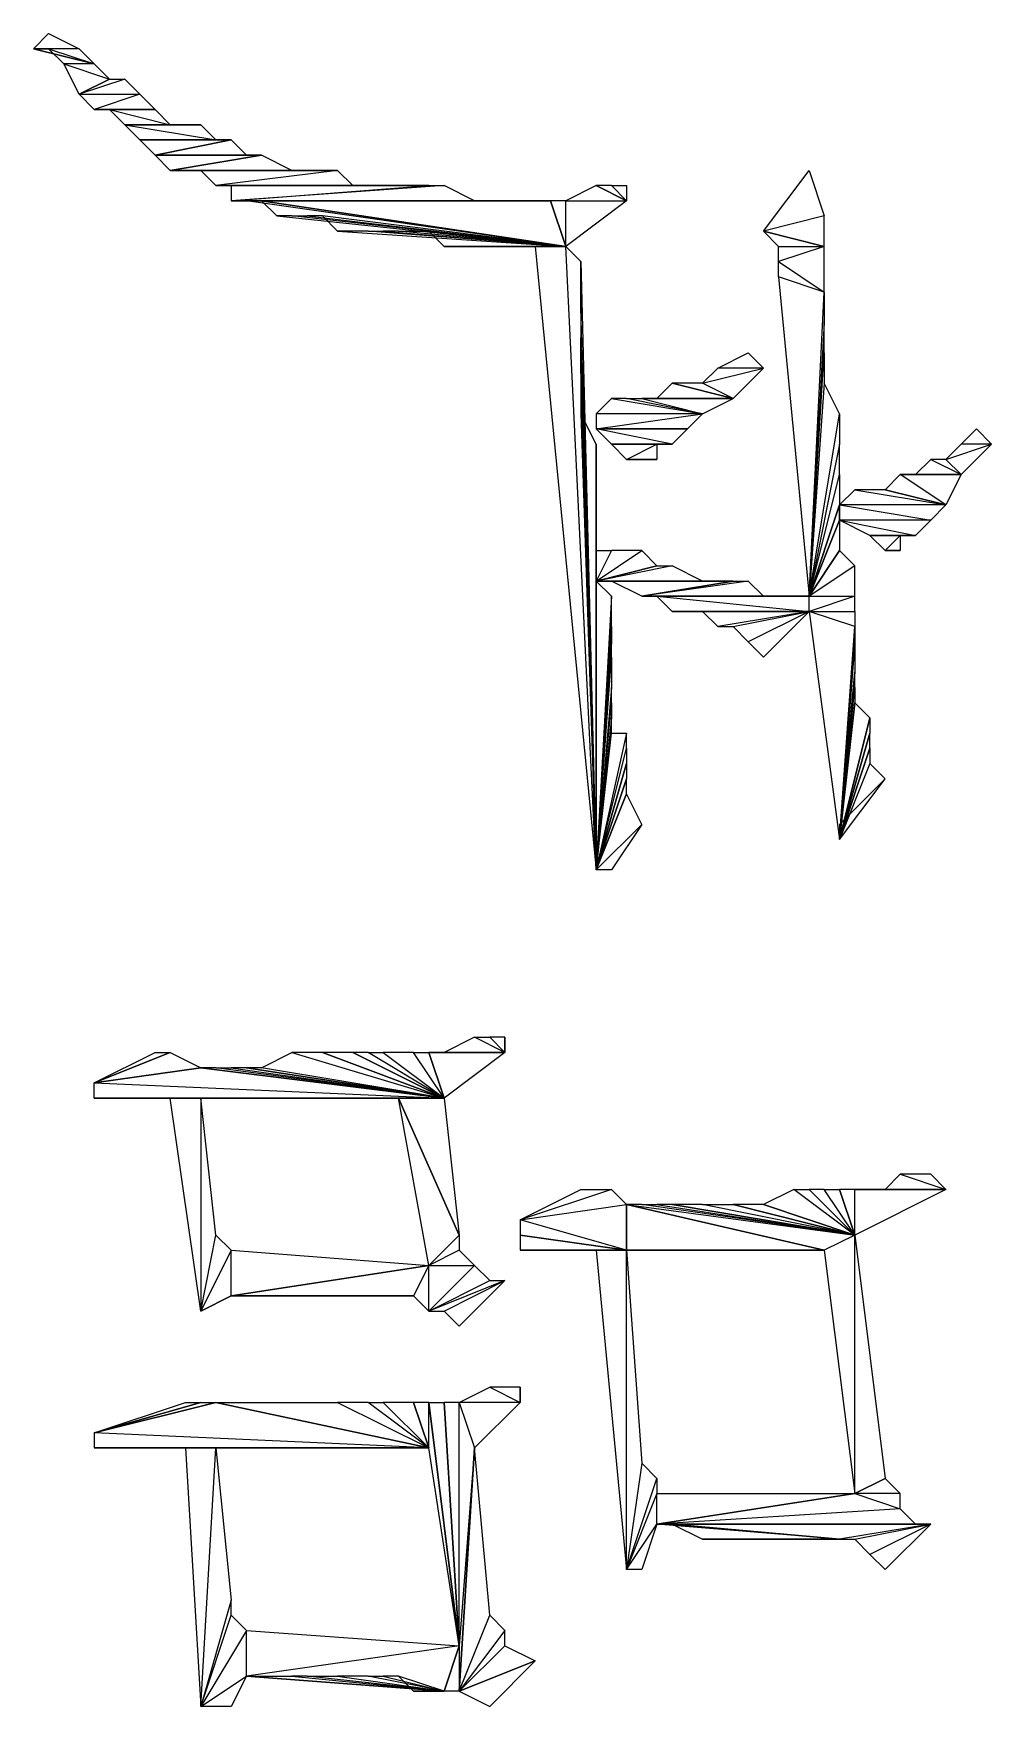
# Model space of a CAD drawing. Extents: x 0 to 7.8, y 0 to 11.
# Drawn here: x 1.1025 to 1.26, y 10.2525 to 10.5275 of the extents above; entities that cross this region are included whole.
import ezdxf

# ---------------------------------------------------------------- set-up
doc = ezdxf.new("R2010")
doc.units = 0
doc.header["$MEASUREMENT"] = 0
doc.linetypes.add('AUSGEZOGEN', pattern=[0])
doc.layers.get('0').update_dxf_attribs({"linetype": 'AUSGEZOGEN'})

msp = doc.modelspace()

# ---------------------------------------------------------------- linework, layer by layer
for points in [[(1.105, 10.5275), (1.11, 10.525), (1.11, 10.525), (1.1025, 10.525), (1.105, 10.5275)], [(1.1025, 10.525), (1.105, 10.525), (1.105, 10.525), (1.1125, 10.5225), (1.1025, 10.525)], [(1.11, 10.525), (1.1025, 10.525), (1.1025, 10.525), (1.1125, 10.5225), (1.11, 10.525), (1.11, 10.525)], [(1.105, 10.525), (1.1125, 10.5225), (1.1125, 10.5225), (1.1075, 10.5225), (1.105, 10.525)], [(1.1125, 10.5225), (1.1075, 10.5225), (1.1075, 10.5225), (1.115, 10.52), (1.1125, 10.5225)], [(1.1075, 10.5225), (1.115, 10.52), (1.115, 10.52), (1.11, 10.5175), (1.1075, 10.5225), (1.1075, 10.5225)], [(1.115, 10.52), (1.1175, 10.52), (1.1175, 10.52), (1.11, 10.5175), (1.115, 10.52)], [(1.1175, 10.52), (1.11, 10.5175), (1.11, 10.5175), (1.12, 10.5175), (1.1175, 10.52)], [(1.11, 10.5175), (1.12, 10.5175), (1.12, 10.5175), (1.1125, 10.515), (1.11, 10.5175)], [(1.12, 10.5175), (1.1125, 10.515), (1.1125, 10.515), (1.1225, 10.515), (1.12, 10.5175)], [(1.1125, 10.515), (1.1225, 10.515), (1.1225, 10.515), (1.115, 10.515), (1.1125, 10.515)], [(1.1225, 10.515), (1.115, 10.515), (1.115, 10.515), (1.125, 10.5125), (1.1225, 10.515)], [(1.115, 10.515), (1.125, 10.5125), (1.125, 10.5125), (1.1175, 10.5125), (1.115, 10.515), (1.115, 10.515)], [(1.125, 10.5125), (1.13, 10.5125), (1.13, 10.5125), (1.1175, 10.5125), (1.125, 10.5125)], [(1.13, 10.5125), (1.1175, 10.5125), (1.1175, 10.5125), (1.1325, 10.51), (1.13, 10.5125)], [(1.1175, 10.5125), (1.1325, 10.51), (1.1325, 10.51), (1.12, 10.51), (1.1175, 10.5125)], [(1.1325, 10.51), (1.12, 10.51), (1.12, 10.51), (1.135, 10.51), (1.1325, 10.51)], [(1.12, 10.51), (1.135, 10.51), (1.135, 10.51), (1.1225, 10.5075), (1.12, 10.51), (1.12, 10.51)], [(1.135, 10.51), (1.1375, 10.5075), (1.1375, 10.5075), (1.1225, 10.5075), (1.135, 10.51)], [(1.1375, 10.5075), (1.1225, 10.5075), (1.1225, 10.5075), (1.14, 10.5075), (1.1375, 10.5075)], [(1.1225, 10.5075), (1.14, 10.5075), (1.14, 10.5075), (1.125, 10.505), (1.1225, 10.5075), (1.1225, 10.5075)], [(1.14, 10.5075), (1.14, 10.5075), (1.14, 10.5075), (1.125, 10.505), (1.14, 10.5075)], [(1.14, 10.5075), (1.125, 10.505), (1.125, 10.505), (1.145, 10.505), (1.14, 10.5075)], [(1.125, 10.505), (1.145, 10.505), (1.145, 10.505), (1.13, 10.505), (1.125, 10.505), (1.125, 10.505)], [(1.145, 10.505), (1.1475, 10.505), (1.1475, 10.505), (1.13, 10.505), (1.145, 10.505)], [(1.1475, 10.505), (1.13, 10.505), (1.13, 10.505), (1.1525, 10.505), (1.1475, 10.505)], [(1.13, 10.505), (1.1525, 10.505), (1.1525, 10.505), (1.1325, 10.5025), (1.13, 10.505), (1.13, 10.505)], [(1.1325, 10.5025), (1.155, 10.5025), (1.155, 10.5025), (1.1525, 10.505), (1.1325, 10.5025), (1.1325, 10.5025)], [(1.23, 10.505), (1.2325, 10.4975), (1.2325, 10.4975), (1.2225, 10.495), (1.23, 10.505)], [(1.135, 10.5025), (1.1575, 10.5025), (1.1575, 10.5025), (1.1325, 10.5025), (1.135, 10.5025)], [(1.1575, 10.5025), (1.1325, 10.5025), (1.1325, 10.5025), (1.155, 10.5025), (1.1575, 10.5025)], [(1.135, 10.5), (1.175, 10.5), (1.175, 10.5), (1.17, 10.5025), (1.135, 10.5), (1.135, 10.5)], [(1.17, 10.5025), (1.135, 10.5), (1.135, 10.5), (1.1675, 10.5025), (1.17, 10.5025)], [(1.135, 10.5), (1.1675, 10.5025), (1.1675, 10.5025), (1.135, 10.5025), (1.135, 10.5)], [(1.1675, 10.5025), (1.135, 10.5025), (1.135, 10.5025), (1.165, 10.5025), (1.1675, 10.5025)], [(1.135, 10.5025), (1.165, 10.5025), (1.165, 10.5025), (1.16, 10.5025), (1.135, 10.5025), (1.135, 10.5025)], [(1.16, 10.5025), (1.135, 10.5025), (1.135, 10.5025), (1.1575, 10.5025), (1.16, 10.5025)], [(1.195, 10.5025), (1.19, 10.5), (1.19, 10.5), (1.2, 10.5), (1.195, 10.5025)], [(1.195, 10.5025), (1.2, 10.5), (1.2, 10.5), (1.1975, 10.5025), (1.195, 10.5025)], [(1.2, 10.5), (1.1975, 10.5025), (1.1975, 10.5025), (1.2, 10.5025), (1.2, 10.5), (1.2, 10.5)], [(1.1375, 10.5), (1.185, 10.5), (1.185, 10.5), (1.135, 10.5), (1.1375, 10.5), (1.1375, 10.5)], [(1.18, 10.5), (1.1825, 10.5), (1.1825, 10.5), (1.135, 10.5), (1.18, 10.5)], [(1.1825, 10.5), (1.135, 10.5), (1.135, 10.5), (1.185, 10.5), (1.1825, 10.5), (1.1825, 10.5)], [(1.18, 10.5), (1.135, 10.5), (1.135, 10.5), (1.175, 10.5), (1.18, 10.5)], [(1.14, 10.5), (1.19, 10.4925), (1.19, 10.4925), (1.1375, 10.5), (1.14, 10.5)], [(1.19, 10.4925), (1.1375, 10.5), (1.1375, 10.5), (1.1875, 10.5), (1.19, 10.4925), (1.19, 10.4925)], [(1.1875, 10.5), (1.1375, 10.5), (1.1375, 10.5), (1.185, 10.5), (1.1875, 10.5)], [(1.1425, 10.4975), (1.19, 10.4925), (1.19, 10.4925), (1.14, 10.5), (1.1425, 10.4975)], [(1.19, 10.4925), (1.14, 10.5), (1.14, 10.5), (1.14, 10.5), (1.19, 10.4925), (1.19, 10.4925)], [(1.1875, 10.5), (1.1875, 10.5), (1.1875, 10.5), (1.19, 10.4925), (1.1875, 10.5), (1.1875, 10.5)], [(1.19, 10.5), (1.1875, 10.5), (1.1875, 10.5), (1.19, 10.4925), (1.19, 10.5), (1.19, 10.5)], [(1.19, 10.5), (1.2, 10.5), (1.2, 10.5), (1.19, 10.4925), (1.19, 10.5), (1.19, 10.5)], [(1.19, 10.4925), (1.145, 10.4975), (1.145, 10.4975), (1.1425, 10.4975), (1.19, 10.4925), (1.19, 10.4925)], [(1.1475, 10.4975), (1.19, 10.4925), (1.19, 10.4925), (1.145, 10.4975), (1.1475, 10.4975)], [(1.19, 10.4925), (1.15, 10.4975), (1.15, 10.4975), (1.1475, 10.4975), (1.19, 10.4925), (1.19, 10.4925)], [(1.1525, 10.495), (1.19, 10.4925), (1.19, 10.4925), (1.15, 10.4975), (1.1525, 10.495)], [(1.2325, 10.4975), (1.2225, 10.495), (1.2225, 10.495), (1.2325, 10.4925), (1.2325, 10.4975), (1.2325, 10.4975)], [(1.19, 10.4925), (1.1575, 10.495), (1.1575, 10.495), (1.1525, 10.495), (1.19, 10.4925), (1.19, 10.4925)], [(1.16, 10.495), (1.19, 10.4925), (1.19, 10.4925), (1.1575, 10.495), (1.16, 10.495)], [(1.19, 10.4925), (1.1625, 10.495), (1.1625, 10.495), (1.16, 10.495), (1.19, 10.4925), (1.19, 10.4925)], [(1.1675, 10.495), (1.19, 10.4925), (1.19, 10.4925), (1.1625, 10.495), (1.1675, 10.495)], [(1.19, 10.4925), (1.17, 10.4925), (1.17, 10.4925), (1.1675, 10.495), (1.19, 10.4925), (1.19, 10.4925)], [(1.2225, 10.495), (1.225, 10.4925), (1.225, 10.4925), (1.2325, 10.4925), (1.2225, 10.495)], [(1.175, 10.4925), (1.19, 10.4925), (1.19, 10.4925), (1.17, 10.4925), (1.175, 10.4925)], [(1.19, 10.4925), (1.1775, 10.4925), (1.1775, 10.4925), (1.175, 10.4925), (1.19, 10.4925), (1.19, 10.4925)], [(1.1825, 10.4925), (1.19, 10.4925), (1.19, 10.4925), (1.1775, 10.4925), (1.1825, 10.4925)], [(1.19, 10.4925), (1.185, 10.4925), (1.185, 10.4925), (1.1825, 10.4925), (1.19, 10.4925), (1.19, 10.4925)], [(1.195, 10.39), (1.19, 10.4925), (1.19, 10.4925), (1.185, 10.4925), (1.195, 10.39)], [(1.1925, 10.49), (1.195, 10.39), (1.195, 10.39), (1.19, 10.4925), (1.1925, 10.49)], [(1.225, 10.4925), (1.2325, 10.4925), (1.2325, 10.4925), (1.225, 10.49), (1.225, 10.4925)], [(1.2325, 10.4925), (1.225, 10.49), (1.225, 10.49), (1.2325, 10.485), (1.2325, 10.4925), (1.2325, 10.4925)], [(1.195, 10.39), (1.1925, 10.4825), (1.1925, 10.4825), (1.1925, 10.49), (1.195, 10.39), (1.195, 10.39)], [(1.2325, 10.485), (1.225, 10.4875), (1.225, 10.4875), (1.225, 10.49), (1.2325, 10.485), (1.2325, 10.485)], [(1.23, 10.435), (1.2325, 10.485), (1.2325, 10.485), (1.225, 10.4875), (1.23, 10.435)], [(1.2325, 10.48), (1.23, 10.435), (1.23, 10.435), (1.2325, 10.485), (1.2325, 10.48)], [(1.1925, 10.4775), (1.195, 10.39), (1.195, 10.39), (1.1925, 10.4825), (1.1925, 10.4775)], [(1.195, 10.39), (1.1925, 10.4725), (1.1925, 10.4725), (1.1925, 10.4775), (1.195, 10.39), (1.195, 10.39)], [(1.23, 10.435), (1.2325, 10.475), (1.2325, 10.475), (1.2325, 10.48), (1.23, 10.435), (1.23, 10.435)], [(1.2225, 10.4725), (1.215, 10.4725), (1.215, 10.4725), (1.22, 10.475), (1.2225, 10.4725), (1.2225, 10.4725)], [(1.22, 10.475), (1.22, 10.475), (1.22, 10.475), (1.2225, 10.4725), (1.22, 10.475), (1.22, 10.475)], [(1.2325, 10.47), (1.23, 10.435), (1.23, 10.435), (1.2325, 10.475), (1.2325, 10.47)], [(1.1925, 10.465), (1.195, 10.39), (1.195, 10.39), (1.1925, 10.4725), (1.1925, 10.465)], [(1.2175, 10.4675), (1.2125, 10.47), (1.2125, 10.47), (1.2225, 10.4725), (1.2175, 10.4675)], [(1.2125, 10.47), (1.2225, 10.4725), (1.2225, 10.4725), (1.215, 10.4725), (1.2125, 10.47)], [(1.2075, 10.47), (1.205, 10.4675), (1.205, 10.4675), (1.2175, 10.4675), (1.2075, 10.47)], [(1.2075, 10.47), (1.2175, 10.4675), (1.2175, 10.4675), (1.2125, 10.47), (1.2075, 10.47)], [(1.23, 10.435), (1.235, 10.465), (1.235, 10.465), (1.2325, 10.47), (1.23, 10.435), (1.23, 10.435)], [(1.2125, 10.465), (1.195, 10.465), (1.195, 10.465), (1.1975, 10.4675), (1.2125, 10.465), (1.2125, 10.465)], [(1.1975, 10.4675), (1.2125, 10.465), (1.2125, 10.465), (1.2, 10.4675), (1.1975, 10.4675)], [(1.2125, 10.465), (1.2, 10.4675), (1.2, 10.4675), (1.2025, 10.4675), (1.2125, 10.465), (1.2125, 10.465)], [(1.205, 10.4675), (1.2175, 10.4675), (1.2175, 10.4675), (1.2025, 10.4675), (1.205, 10.4675)], [(1.2175, 10.4675), (1.2025, 10.4675), (1.2025, 10.4675), (1.2125, 10.465), (1.2175, 10.4675), (1.2175, 10.4675)], [(1.195, 10.39), (1.195, 10.46), (1.195, 10.46), (1.1925, 10.465), (1.195, 10.39), (1.195, 10.39)], [(1.21, 10.4625), (1.195, 10.4625), (1.195, 10.4625), (1.2125, 10.465), (1.21, 10.4625)], [(1.195, 10.4625), (1.2125, 10.465), (1.2125, 10.465), (1.195, 10.465), (1.195, 10.4625)], [(1.235, 10.46), (1.23, 10.435), (1.23, 10.435), (1.235, 10.465), (1.235, 10.46)], [(1.1975, 10.46), (1.2075, 10.46), (1.2075, 10.46), (1.195, 10.4625), (1.1975, 10.46)], [(1.2075, 10.46), (1.195, 10.4625), (1.195, 10.4625), (1.21, 10.4625), (1.2075, 10.46)], [(1.195, 10.4625), (1.21, 10.4625), (1.21, 10.4625), (1.195, 10.4625), (1.195, 10.4625)], [(1.26, 10.46), (1.255, 10.46), (1.255, 10.46), (1.2575, 10.4625), (1.26, 10.46), (1.26, 10.46)], [(1.195, 10.455), (1.195, 10.39), (1.195, 10.39), (1.195, 10.46), (1.195, 10.455)], [(1.2, 10.4575), (1.205, 10.46), (1.205, 10.46), (1.1975, 10.46), (1.2, 10.4575)], [(1.205, 10.46), (1.1975, 10.46), (1.1975, 10.46), (1.2075, 10.46), (1.205, 10.46)], [(1.205, 10.4575), (1.2, 10.4575), (1.2, 10.4575), (1.205, 10.46), (1.205, 10.4575)], [(1.23, 10.435), (1.235, 10.455), (1.235, 10.455), (1.235, 10.46), (1.23, 10.435), (1.23, 10.435)], [(1.255, 10.455), (1.2525, 10.4575), (1.2525, 10.4575), (1.26, 10.46), (1.255, 10.455)], [(1.2525, 10.4575), (1.26, 10.46), (1.26, 10.46), (1.255, 10.46), (1.2525, 10.4575)], [(1.2025, 10.4575), (1.205, 10.4575), (1.205, 10.4575), (1.2, 10.4575), (1.2025, 10.4575)], [(1.2025, 10.4575), (1.2025, 10.4575), (1.2025, 10.4575), (1.205, 10.4575), (1.2025, 10.4575)], [(1.255, 10.455), (1.2475, 10.455), (1.2475, 10.455), (1.25, 10.4575), (1.255, 10.455), (1.255, 10.455)], [(1.25, 10.4575), (1.255, 10.455), (1.255, 10.455), (1.2525, 10.4575), (1.25, 10.4575)], [(1.195, 10.39), (1.195, 10.45), (1.195, 10.45), (1.195, 10.455), (1.195, 10.39), (1.195, 10.39)], [(1.235, 10.45), (1.23, 10.435), (1.23, 10.435), (1.235, 10.455), (1.235, 10.45)], [(1.2425, 10.4525), (1.2525, 10.45), (1.2525, 10.45), (1.245, 10.455), (1.2425, 10.4525)], [(1.2525, 10.45), (1.245, 10.455), (1.245, 10.455), (1.255, 10.455), (1.2525, 10.45)], [(1.245, 10.455), (1.255, 10.455), (1.255, 10.455), (1.2475, 10.455), (1.245, 10.455)], [(1.195, 10.4475), (1.195, 10.39), (1.195, 10.39), (1.195, 10.45), (1.195, 10.4475)], [(1.235, 10.4475), (1.23, 10.435), (1.23, 10.435), (1.235, 10.45), (1.235, 10.4475)], [(1.23, 10.435), (1.235, 10.45), (1.235, 10.45), (1.235, 10.45), (1.23, 10.435), (1.23, 10.435)], [(1.2375, 10.4525), (1.2525, 10.45), (1.2525, 10.45), (1.235, 10.45), (1.2375, 10.4525)], [(1.2525, 10.45), (1.235, 10.45), (1.235, 10.45), (1.25, 10.4475), (1.2525, 10.45)], [(1.235, 10.45), (1.25, 10.4475), (1.25, 10.4475), (1.235, 10.4475), (1.235, 10.45)], [(1.2425, 10.4525), (1.2375, 10.4525), (1.2375, 10.4525), (1.2525, 10.45), (1.2425, 10.4525)], [(1.195, 10.39), (1.195, 10.4425), (1.195, 10.4425), (1.195, 10.4475), (1.195, 10.39), (1.195, 10.39)], [(1.235, 10.4425), (1.23, 10.435), (1.23, 10.435), (1.235, 10.4475), (1.235, 10.4425)], [(1.23, 10.435), (1.235, 10.4475), (1.235, 10.4475), (1.235, 10.4475), (1.23, 10.435), (1.23, 10.435)], [(1.25, 10.4475), (1.235, 10.4475), (1.235, 10.4475), (1.2475, 10.445), (1.25, 10.4475)], [(1.235, 10.4475), (1.2475, 10.445), (1.2475, 10.445), (1.24, 10.445), (1.235, 10.4475)], [(1.2475, 10.445), (1.24, 10.445), (1.24, 10.445), (1.245, 10.445), (1.2475, 10.445)], [(1.24, 10.445), (1.245, 10.445), (1.245, 10.445), (1.2425, 10.4425), (1.24, 10.445), (1.24, 10.445)], [(1.245, 10.445), (1.245, 10.4425), (1.245, 10.4425), (1.2425, 10.4425), (1.245, 10.445)], [(1.195, 10.4375), (1.195, 10.39), (1.195, 10.39), (1.195, 10.4425), (1.195, 10.4375)], [(1.205, 10.44), (1.195, 10.4375), (1.195, 10.4375), (1.2025, 10.4425), (1.205, 10.44)], [(1.195, 10.4375), (1.2025, 10.4425), (1.2025, 10.4425), (1.1975, 10.4425), (1.195, 10.4375), (1.195, 10.4375)], [(1.195, 10.4425), (1.1975, 10.4425), (1.1975, 10.4425), (1.195, 10.4375), (1.195, 10.4425), (1.195, 10.4425)], [(1.235, 10.4425), (1.2375, 10.44), (1.2375, 10.44), (1.23, 10.435), (1.235, 10.4425)], [(1.245, 10.4425), (1.2425, 10.4425), (1.2425, 10.4425), (1.2425, 10.4425), (1.245, 10.4425)], [(1.2425, 10.4425), (1.2425, 10.4425), (1.2425, 10.4425), (1.2425, 10.4425), (1.2425, 10.4425), (1.2425, 10.4425)], [(1.205, 10.44), (1.2075, 10.44), (1.2075, 10.44), (1.195, 10.4375), (1.205, 10.44)], [(1.2075, 10.44), (1.195, 10.4375), (1.195, 10.4375), (1.2125, 10.4375), (1.2075, 10.44)], [(1.2375, 10.44), (1.23, 10.435), (1.23, 10.435), (1.2375, 10.435), (1.2375, 10.44)], [(1.1975, 10.435), (1.195, 10.39), (1.195, 10.39), (1.195, 10.4375), (1.1975, 10.435)], [(1.195, 10.39), (1.195, 10.4375), (1.195, 10.4375), (1.195, 10.4375), (1.195, 10.39), (1.195, 10.39)], [(1.195, 10.4375), (1.2125, 10.4375), (1.2125, 10.4375), (1.1975, 10.4375), (1.195, 10.4375), (1.195, 10.4375)], [(1.2125, 10.4375), (1.215, 10.4375), (1.215, 10.4375), (1.1975, 10.4375), (1.2125, 10.4375)], [(1.215, 10.4375), (1.1975, 10.4375), (1.1975, 10.4375), (1.2175, 10.4375), (1.215, 10.4375)], [(1.1975, 10.4375), (1.2175, 10.4375), (1.2175, 10.4375), (1.2025, 10.435), (1.1975, 10.4375), (1.1975, 10.4375)], [(1.2025, 10.435), (1.2225, 10.435), (1.2225, 10.435), (1.22, 10.4375), (1.2025, 10.435), (1.2025, 10.435)], [(1.22, 10.4375), (1.2025, 10.435), (1.2025, 10.435), (1.2175, 10.4375), (1.22, 10.4375)], [(1.2025, 10.435), (1.2175, 10.4375), (1.2175, 10.4375), (1.2175, 10.4375), (1.2025, 10.435), (1.2025, 10.435)], [(1.195, 10.39), (1.1975, 10.43), (1.1975, 10.43), (1.1975, 10.435), (1.195, 10.39), (1.195, 10.39)], [(1.205, 10.435), (1.2275, 10.435), (1.2275, 10.435), (1.2025, 10.435), (1.205, 10.435)], [(1.2275, 10.435), (1.2025, 10.435), (1.2025, 10.435), (1.2225, 10.435), (1.2275, 10.435)], [(1.23, 10.4325), (1.2075, 10.4325), (1.2075, 10.4325), (1.205, 10.435), (1.23, 10.4325), (1.23, 10.4325)], [(1.23, 10.435), (1.205, 10.435), (1.205, 10.435), (1.23, 10.4325), (1.23, 10.435), (1.23, 10.435)], [(1.23, 10.435), (1.23, 10.435), (1.23, 10.435), (1.205, 10.435), (1.23, 10.435)], [(1.23, 10.435), (1.205, 10.435), (1.205, 10.435), (1.2275, 10.435), (1.23, 10.435)], [(1.23, 10.435), (1.23, 10.435), (1.23, 10.435), (1.23, 10.435), (1.23, 10.435)], [(1.23, 10.4325), (1.2375, 10.4325), (1.2375, 10.4325), (1.2375, 10.435), (1.23, 10.4325), (1.23, 10.4325)], [(1.23, 10.435), (1.2375, 10.435), (1.2375, 10.435), (1.23, 10.4325), (1.23, 10.435), (1.23, 10.435)], [(1.21, 10.4325), (1.23, 10.4325), (1.23, 10.4325), (1.2075, 10.4325), (1.21, 10.4325)], [(1.21, 10.4325), (1.2125, 10.4325), (1.2125, 10.4325), (1.23, 10.4325), (1.21, 10.4325)], [(1.2125, 10.4325), (1.23, 10.4325), (1.23, 10.4325), (1.215, 10.43), (1.2125, 10.4325), (1.2125, 10.4325)], [(1.215, 10.43), (1.2175, 10.43), (1.2175, 10.43), (1.23, 10.4325), (1.215, 10.43)], [(1.2175, 10.43), (1.23, 10.4325), (1.23, 10.4325), (1.22, 10.4275), (1.2175, 10.43)], [(1.23, 10.4325), (1.22, 10.4275), (1.22, 10.4275), (1.2225, 10.425), (1.23, 10.4325), (1.23, 10.4325)], [(1.235, 10.395), (1.2375, 10.43), (1.2375, 10.43), (1.23, 10.4325), (1.235, 10.395)], [(1.2375, 10.43), (1.23, 10.4325), (1.23, 10.4325), (1.2375, 10.4325), (1.2375, 10.43)], [(1.1975, 10.4275), (1.195, 10.39), (1.195, 10.39), (1.1975, 10.43), (1.1975, 10.4275)], [(1.2375, 10.4275), (1.235, 10.395), (1.235, 10.395), (1.2375, 10.43), (1.2375, 10.4275)], [(1.195, 10.39), (1.1975, 10.425), (1.1975, 10.425), (1.1975, 10.4275), (1.195, 10.39), (1.195, 10.39)], [(1.2375, 10.4275), (1.2375, 10.4225), (1.2375, 10.4225), (1.235, 10.395), (1.2375, 10.4275)], [(1.1975, 10.42), (1.195, 10.39), (1.195, 10.39), (1.1975, 10.425), (1.1975, 10.42)], [(1.235, 10.395), (1.2375, 10.42), (1.2375, 10.42), (1.2375, 10.4225), (1.235, 10.395), (1.235, 10.395)], [(1.2375, 10.4225), (1.235, 10.395), (1.235, 10.395), (1.2375, 10.4225), (1.2375, 10.4225), (1.2375, 10.4225)], [(1.195, 10.39), (1.1975, 10.4175), (1.1975, 10.4175), (1.1975, 10.42), (1.195, 10.39), (1.195, 10.39)], [(1.2375, 10.4175), (1.235, 10.395), (1.235, 10.395), (1.2375, 10.42), (1.2375, 10.4175)], [(1.1975, 10.415), (1.195, 10.39), (1.195, 10.39), (1.1975, 10.4175), (1.1975, 10.415)], [(1.2375, 10.4175), (1.24, 10.415), (1.24, 10.415), (1.235, 10.395), (1.2375, 10.4175)], [(1.195, 10.39), (1.1975, 10.4125), (1.1975, 10.4125), (1.1975, 10.415), (1.195, 10.39), (1.195, 10.39)], [(1.24, 10.415), (1.24, 10.4125), (1.24, 10.4125), (1.235, 10.395), (1.24, 10.415)], [(1.24, 10.415), (1.235, 10.395), (1.235, 10.395), (1.24, 10.415), (1.24, 10.415), (1.24, 10.415)], [(1.195, 10.39), (1.2, 10.41), (1.2, 10.41), (1.2, 10.4125), (1.195, 10.39), (1.195, 10.39)], [(1.2, 10.4125), (1.195, 10.39), (1.195, 10.39), (1.1975, 10.4125), (1.2, 10.4125)], [(1.235, 10.395), (1.24, 10.41), (1.24, 10.41), (1.24, 10.4125), (1.235, 10.395), (1.235, 10.395)], [(1.24, 10.4125), (1.235, 10.395), (1.235, 10.395), (1.24, 10.4125), (1.24, 10.4125), (1.24, 10.4125)], [(1.2, 10.4075), (1.195, 10.39), (1.195, 10.39), (1.2, 10.41), (1.2, 10.4075)], [(1.24, 10.4075), (1.235, 10.395), (1.235, 10.395), (1.24, 10.41), (1.24, 10.4075)], [(1.235, 10.395), (1.24, 10.41), (1.24, 10.41), (1.24, 10.41), (1.235, 10.395)], [(1.24, 10.41), (1.24, 10.41), (1.24, 10.41), (1.235, 10.395), (1.24, 10.41)], [(1.24, 10.41), (1.235, 10.395), (1.235, 10.395), (1.24, 10.41), (1.24, 10.41)], [(1.2, 10.405), (1.195, 10.39), (1.195, 10.39), (1.2, 10.4075), (1.2, 10.405)], [(1.195, 10.39), (1.2, 10.4075), (1.2, 10.4075), (1.2, 10.4075), (1.195, 10.39), (1.195, 10.39)], [(1.235, 10.395), (1.2425, 10.405), (1.2425, 10.405), (1.24, 10.4075), (1.235, 10.395), (1.235, 10.395)], [(1.195, 10.39), (1.2, 10.4025), (1.2, 10.4025), (1.2, 10.405), (1.195, 10.39), (1.195, 10.39)], [(1.2, 10.405), (1.2, 10.405), (1.2, 10.405), (1.195, 10.39), (1.2, 10.405)], [(1.2, 10.405), (1.195, 10.39), (1.195, 10.39), (1.2, 10.405), (1.2, 10.405)], [(1.195, 10.39), (1.2, 10.405), (1.2, 10.405), (1.2, 10.405), (1.195, 10.39), (1.195, 10.39)], [(1.235, 10.3975), (1.235, 10.395), (1.235, 10.395), (1.2425, 10.405), (1.235, 10.3975)], [(1.195, 10.39), (1.2025, 10.3975), (1.2025, 10.3975), (1.2, 10.4025), (1.195, 10.39), (1.195, 10.39)], [(1.2, 10.4025), (1.2, 10.4025), (1.2, 10.4025), (1.195, 10.39), (1.2, 10.4025)], [(1.2, 10.4025), (1.195, 10.39), (1.195, 10.39), (1.2, 10.4025), (1.2, 10.4025)], [(1.1975, 10.39), (1.195, 10.39), (1.195, 10.39), (1.2025, 10.3975), (1.1975, 10.39)], [(1.17, 10.36), (1.18, 10.36), (1.18, 10.36), (1.175, 10.3625), (1.17, 10.36)], [(1.18, 10.36), (1.175, 10.3625), (1.175, 10.3625), (1.1775, 10.3625), (1.18, 10.36), (1.18, 10.36)], [(1.1775, 10.3625), (1.18, 10.36), (1.18, 10.36), (1.18, 10.3625), (1.1775, 10.3625)], [(1.18, 10.36), (1.18, 10.3625), (1.18, 10.3625), (1.18, 10.3625), (1.18, 10.36), (1.18, 10.36)], [(1.125, 10.36), (1.13, 10.3575), (1.13, 10.3575), (1.1125, 10.355), (1.125, 10.36), (1.125, 10.36)], [(1.1225, 10.36), (1.125, 10.36), (1.125, 10.36), (1.1125, 10.355), (1.1225, 10.36), (1.1225, 10.36)], [(1.17, 10.3525), (1.14, 10.3575), (1.14, 10.3575), (1.145, 10.36), (1.17, 10.3525), (1.17, 10.3525)], [(1.145, 10.36), (1.17, 10.3525), (1.17, 10.3525), (1.15, 10.36), (1.145, 10.36)], [(1.17, 10.3525), (1.15, 10.36), (1.15, 10.36), (1.15, 10.36), (1.17, 10.3525), (1.17, 10.3525)], [(1.155, 10.36), (1.15, 10.36), (1.15, 10.36), (1.17, 10.3525), (1.155, 10.36), (1.155, 10.36)], [(1.155, 10.36), (1.17, 10.3525), (1.17, 10.3525), (1.1575, 10.36), (1.155, 10.36)], [(1.17, 10.3525), (1.1575, 10.36), (1.1575, 10.36), (1.16, 10.36), (1.17, 10.3525), (1.17, 10.3525)], [(1.16, 10.36), (1.17, 10.3525), (1.17, 10.3525), (1.165, 10.36), (1.16, 10.36)], [(1.17, 10.3525), (1.165, 10.36), (1.165, 10.36), (1.1675, 10.36), (1.17, 10.3525), (1.17, 10.3525)], [(1.17, 10.36), (1.1675, 10.36), (1.1675, 10.36), (1.18, 10.36), (1.17, 10.36)], [(1.1675, 10.36), (1.18, 10.36), (1.18, 10.36), (1.17, 10.3525), (1.1675, 10.36), (1.1675, 10.36)], [(1.13, 10.3575), (1.1125, 10.355), (1.1125, 10.355), (1.17, 10.3525), (1.13, 10.3575)], [(1.13, 10.3575), (1.13, 10.3575), (1.13, 10.3575), (1.1125, 10.355), (1.13, 10.3575), (1.13, 10.3575)], [(1.13, 10.3575), (1.17, 10.3525), (1.17, 10.3525), (1.1325, 10.3575), (1.13, 10.3575)], [(1.17, 10.3525), (1.1325, 10.3575), (1.1325, 10.3575), (1.135, 10.3575), (1.17, 10.3525), (1.17, 10.3525)], [(1.1375, 10.3575), (1.135, 10.3575), (1.135, 10.3575), (1.17, 10.3525), (1.1375, 10.3575), (1.1375, 10.3575)], [(1.1375, 10.3575), (1.17, 10.3525), (1.17, 10.3525), (1.14, 10.3575), (1.1375, 10.3575)], [(1.1125, 10.355), (1.17, 10.3525), (1.17, 10.3525), (1.1125, 10.3525), (1.1125, 10.355), (1.1125, 10.355)], [(1.1125, 10.3525), (1.1125, 10.3525), (1.1125, 10.3525), (1.1625, 10.3525), (1.1125, 10.3525)], [(1.1125, 10.3525), (1.1625, 10.3525), (1.1625, 10.3525), (1.115, 10.3525), (1.1125, 10.3525), (1.1125, 10.3525)], [(1.1125, 10.3525), (1.1625, 10.3525), (1.1625, 10.3525), (1.17, 10.3525), (1.1125, 10.3525)], [(1.1175, 10.3525), (1.16, 10.3525), (1.16, 10.3525), (1.115, 10.3525), (1.1175, 10.3525)], [(1.16, 10.3525), (1.115, 10.3525), (1.115, 10.3525), (1.1625, 10.3525), (1.16, 10.3525), (1.16, 10.3525)], [(1.12, 10.3525), (1.155, 10.3525), (1.155, 10.3525), (1.1175, 10.3525), (1.12, 10.3525)], [(1.155, 10.3525), (1.1175, 10.3525), (1.1175, 10.3525), (1.16, 10.3525), (1.155, 10.3525)], [(1.1225, 10.3525), (1.1525, 10.3525), (1.1525, 10.3525), (1.12, 10.3525), (1.1225, 10.3525)], [(1.1525, 10.3525), (1.12, 10.3525), (1.12, 10.3525), (1.155, 10.3525), (1.1525, 10.3525)], [(1.125, 10.3525), (1.1475, 10.3525), (1.1475, 10.3525), (1.1225, 10.3525), (1.125, 10.3525)], [(1.1475, 10.3525), (1.1225, 10.3525), (1.1225, 10.3525), (1.1525, 10.3525), (1.1475, 10.3525)], [(1.13, 10.3525), (1.1475, 10.3525), (1.1475, 10.3525), (1.125, 10.3525), (1.13, 10.3525), (1.13, 10.3525)], [(1.125, 10.3525), (1.13, 10.3525), (1.13, 10.3525), (1.13, 10.3175), (1.125, 10.3525), (1.125, 10.3525)], [(1.13, 10.3175), (1.1325, 10.33), (1.1325, 10.33), (1.13, 10.3525), (1.13, 10.3175), (1.13, 10.3175)], [(1.13, 10.3525), (1.13, 10.3525), (1.13, 10.3525), (1.1375, 10.3525), (1.13, 10.3525)], [(1.13, 10.3525), (1.1375, 10.3525), (1.1375, 10.3525), (1.135, 10.3525), (1.13, 10.3525), (1.13, 10.3525)], [(1.145, 10.3525), (1.14, 10.3525), (1.14, 10.3525), (1.13, 10.3525), (1.145, 10.3525)], [(1.14, 10.3525), (1.13, 10.3525), (1.13, 10.3525), (1.1375, 10.3525), (1.14, 10.3525), (1.14, 10.3525)], [(1.145, 10.3525), (1.13, 10.3525), (1.13, 10.3525), (1.1475, 10.3525), (1.145, 10.3525)], [(1.1625, 10.3525), (1.1725, 10.33), (1.1725, 10.33), (1.1675, 10.325), (1.1625, 10.3525), (1.1625, 10.3525)], [(1.1625, 10.3525), (1.17, 10.3525), (1.17, 10.3525), (1.1725, 10.33), (1.1625, 10.3525), (1.1625, 10.3525)], [(1.2525, 10.3375), (1.2425, 10.3375), (1.2425, 10.3375), (1.245, 10.34), (1.2525, 10.3375), (1.2525, 10.3375)], [(1.245, 10.34), (1.2525, 10.3375), (1.2525, 10.3375), (1.25, 10.34), (1.245, 10.34)], [(1.2525, 10.3375), (1.25, 10.34), (1.25, 10.34), (1.25, 10.34), (1.2525, 10.3375), (1.2525, 10.3375)], [(1.1825, 10.3325), (1.2, 10.335), (1.2, 10.335), (1.1975, 10.3375), (1.1825, 10.3325), (1.1825, 10.3325)], [(1.1925, 10.3375), (1.1975, 10.3375), (1.1975, 10.3375), (1.1825, 10.3325), (1.1925, 10.3375), (1.1925, 10.3375)], [(1.2225, 10.335), (1.2375, 10.33), (1.2375, 10.33), (1.2275, 10.3375), (1.2225, 10.335)], [(1.2375, 10.33), (1.2275, 10.3375), (1.2275, 10.3375), (1.23, 10.3375), (1.2375, 10.33), (1.2375, 10.33)], [(1.23, 10.3375), (1.2375, 10.33), (1.2375, 10.33), (1.2325, 10.3375), (1.23, 10.3375)], [(1.2375, 10.33), (1.2325, 10.3375), (1.2325, 10.3375), (1.235, 10.3375), (1.2375, 10.33), (1.2375, 10.33)], [(1.2375, 10.33), (1.235, 10.3375), (1.235, 10.3375), (1.235, 10.3375), (1.2375, 10.33)], [(1.235, 10.3375), (1.235, 10.3375), (1.235, 10.3375), (1.235, 10.3375), (1.235, 10.3375)], [(1.235, 10.3375), (1.235, 10.3375), (1.235, 10.3375), (1.2375, 10.33), (1.235, 10.3375)], [(1.235, 10.3375), (1.2375, 10.33), (1.2375, 10.33), (1.2375, 10.3375), (1.235, 10.3375)], [(1.2375, 10.33), (1.2375, 10.3375), (1.2375, 10.3375), (1.2525, 10.3375), (1.2375, 10.33)], [(1.2375, 10.3375), (1.2525, 10.3375), (1.2525, 10.3375), (1.2425, 10.3375), (1.2375, 10.3375)], [(1.2, 10.3275), (1.1825, 10.3325), (1.1825, 10.3325), (1.2, 10.335), (1.2, 10.3275)], [(1.2, 10.335), (1.2375, 10.33), (1.2375, 10.33), (1.2325, 10.3275), (1.2, 10.335)], [(1.2, 10.335), (1.2325, 10.3275), (1.2325, 10.3275), (1.2, 10.3275), (1.2, 10.335), (1.2, 10.335)], [(1.2, 10.335), (1.2375, 10.33), (1.2375, 10.33), (1.2025, 10.335), (1.2, 10.335)], [(1.2, 10.335), (1.2, 10.335), (1.2, 10.335), (1.2, 10.3275), (1.2, 10.335), (1.2, 10.335)], [(1.2375, 10.33), (1.2025, 10.335), (1.2025, 10.335), (1.205, 10.335), (1.2375, 10.33), (1.2375, 10.33)], [(1.2075, 10.335), (1.205, 10.335), (1.205, 10.335), (1.2375, 10.33), (1.2075, 10.335), (1.2075, 10.335)], [(1.2075, 10.335), (1.2375, 10.33), (1.2375, 10.33), (1.2125, 10.335), (1.2075, 10.335)], [(1.2375, 10.33), (1.2125, 10.335), (1.2125, 10.335), (1.2175, 10.335), (1.2375, 10.33), (1.2375, 10.33)], [(1.2225, 10.335), (1.2175, 10.335), (1.2175, 10.335), (1.2375, 10.33), (1.2225, 10.335)], [(1.2175, 10.335), (1.2375, 10.33), (1.2375, 10.33), (1.2175, 10.335), (1.2175, 10.335), (1.2175, 10.335)], [(1.1825, 10.33), (1.2, 10.3275), (1.2, 10.3275), (1.1825, 10.3325), (1.1825, 10.33)], [(1.135, 10.3275), (1.13, 10.3175), (1.13, 10.3175), (1.1325, 10.33), (1.135, 10.3275)], [(1.1725, 10.33), (1.1725, 10.3275), (1.1725, 10.3275), (1.1675, 10.325), (1.1725, 10.33)], [(1.1825, 10.33), (1.1825, 10.3275), (1.1825, 10.3275), (1.2, 10.3275), (1.1825, 10.33), (1.1825, 10.33)], [(1.2375, 10.33), (1.2325, 10.3275), (1.2325, 10.3275), (1.2375, 10.2875), (1.2375, 10.33), (1.2375, 10.33)], [(1.2375, 10.33), (1.2425, 10.29), (1.2425, 10.29), (1.2375, 10.2875), (1.2375, 10.33), (1.2375, 10.33)], [(1.135, 10.32), (1.135, 10.3275), (1.135, 10.3275), (1.13, 10.3175), (1.135, 10.32)], [(1.1675, 10.325), (1.135, 10.32), (1.135, 10.32), (1.135, 10.3275), (1.1675, 10.325)], [(1.1725, 10.3275), (1.1675, 10.325), (1.1675, 10.325), (1.175, 10.325), (1.1725, 10.3275)], [(1.2, 10.3275), (1.185, 10.3275), (1.185, 10.3275), (1.1825, 10.3275), (1.2, 10.3275), (1.2, 10.3275)], [(1.1875, 10.3275), (1.2, 10.3275), (1.2, 10.3275), (1.185, 10.3275), (1.1875, 10.3275)], [(1.2, 10.3275), (1.19, 10.3275), (1.19, 10.3275), (1.1875, 10.3275), (1.2, 10.3275), (1.2, 10.3275)], [(1.1925, 10.3275), (1.2, 10.3275), (1.2, 10.3275), (1.19, 10.3275), (1.1925, 10.3275)], [(1.2, 10.3275), (1.195, 10.3275), (1.195, 10.3275), (1.1925, 10.3275), (1.2, 10.3275), (1.2, 10.3275)], [(1.2, 10.275), (1.2, 10.3275), (1.2, 10.3275), (1.195, 10.3275), (1.2, 10.275)], [(1.2025, 10.2925), (1.2, 10.275), (1.2, 10.275), (1.2, 10.3275), (1.2025, 10.2925)], [(1.2175, 10.3275), (1.2125, 10.3275), (1.2125, 10.3275), (1.2, 10.3275), (1.2175, 10.3275)], [(1.2125, 10.3275), (1.2, 10.3275), (1.2, 10.3275), (1.21, 10.3275), (1.2125, 10.3275)], [(1.2, 10.3275), (1.21, 10.3275), (1.21, 10.3275), (1.2025, 10.3275), (1.2, 10.3275)], [(1.2175, 10.3275), (1.2, 10.3275), (1.2, 10.3275), (1.22, 10.3275), (1.2175, 10.3275)], [(1.2, 10.3275), (1.22, 10.3275), (1.22, 10.3275), (1.225, 10.3275), (1.2, 10.3275), (1.2, 10.3275)], [(1.225, 10.3275), (1.2, 10.3275), (1.2, 10.3275), (1.2275, 10.3275), (1.225, 10.3275)], [(1.2, 10.3275), (1.2275, 10.3275), (1.2275, 10.3275), (1.2325, 10.3275), (1.2, 10.3275), (1.2, 10.3275)], [(1.21, 10.3275), (1.2025, 10.3275), (1.2025, 10.3275), (1.205, 10.3275), (1.21, 10.3275), (1.21, 10.3275)], [(1.165, 10.32), (1.135, 10.32), (1.135, 10.32), (1.1675, 10.325), (1.165, 10.32), (1.165, 10.32)], [(1.1675, 10.325), (1.165, 10.32), (1.165, 10.32), (1.1675, 10.3175), (1.1675, 10.325), (1.1675, 10.325)], [(1.1675, 10.3175), (1.1775, 10.3225), (1.1775, 10.3225), (1.175, 10.325), (1.1675, 10.3175), (1.1675, 10.3175)], [(1.1675, 10.325), (1.175, 10.325), (1.175, 10.325), (1.1675, 10.3175), (1.1675, 10.325), (1.1675, 10.325)], [(1.1675, 10.3175), (1.17, 10.3175), (1.17, 10.3175), (1.18, 10.3225), (1.1675, 10.3175)], [(1.18, 10.3225), (1.1675, 10.3175), (1.1675, 10.3175), (1.1775, 10.3225), (1.18, 10.3225)], [(1.17, 10.3175), (1.18, 10.3225), (1.18, 10.3225), (1.1725, 10.315), (1.17, 10.3175), (1.17, 10.3175)], [(1.135, 10.32), (1.13, 10.3175), (1.13, 10.3175), (1.13, 10.3175), (1.135, 10.32), (1.135, 10.32)], [(1.14, 10.32), (1.165, 10.32), (1.165, 10.32), (1.135, 10.32), (1.14, 10.32)], [(1.165, 10.32), (1.145, 10.32), (1.145, 10.32), (1.14, 10.32), (1.165, 10.32), (1.165, 10.32)], [(1.1475, 10.32), (1.165, 10.32), (1.165, 10.32), (1.145, 10.32), (1.1475, 10.32)], [(1.165, 10.32), (1.1525, 10.32), (1.1525, 10.32), (1.1475, 10.32), (1.165, 10.32), (1.165, 10.32)], [(1.1575, 10.32), (1.165, 10.32), (1.165, 10.32), (1.1525, 10.32), (1.1575, 10.32)], [(1.165, 10.32), (1.16, 10.32), (1.16, 10.32), (1.1575, 10.32), (1.165, 10.32), (1.165, 10.32)], [(1.1625, 10.32), (1.165, 10.32), (1.165, 10.32), (1.16, 10.32), (1.1625, 10.32)], [(1.165, 10.32), (1.165, 10.32), (1.165, 10.32), (1.1625, 10.32), (1.165, 10.32)], [(1.165, 10.32), (1.1625, 10.32), (1.1625, 10.32), (1.1625, 10.32), (1.165, 10.32), (1.165, 10.32)], [(1.1775, 10.305), (1.1825, 10.3025), (1.1825, 10.3025), (1.1725, 10.3025), (1.1775, 10.305)], [(1.1825, 10.305), (1.1775, 10.305), (1.1775, 10.305), (1.1825, 10.3025), (1.1825, 10.305)], [(1.1825, 10.305), (1.1825, 10.305), (1.1825, 10.305), (1.1825, 10.3025), (1.1825, 10.305), (1.1825, 10.305)], [(1.1675, 10.295), (1.1125, 10.2975), (1.1125, 10.2975), (1.1325, 10.3025), (1.1675, 10.295), (1.1675, 10.295)], [(1.1325, 10.3025), (1.1325, 10.3025), (1.1325, 10.3025), (1.1125, 10.2975), (1.1325, 10.3025), (1.1325, 10.3025)], [(1.13, 10.3025), (1.1325, 10.3025), (1.1325, 10.3025), (1.1125, 10.2975), (1.13, 10.3025), (1.13, 10.3025)], [(1.1275, 10.3025), (1.13, 10.3025), (1.13, 10.3025), (1.1125, 10.2975), (1.1275, 10.3025), (1.1275, 10.3025)], [(1.1675, 10.295), (1.1325, 10.3025), (1.1325, 10.3025), (1.1525, 10.3025), (1.1675, 10.295), (1.1675, 10.295)], [(1.1525, 10.3025), (1.1675, 10.295), (1.1675, 10.295), (1.1575, 10.3025), (1.1525, 10.3025)], [(1.1675, 10.295), (1.1575, 10.3025), (1.1575, 10.3025), (1.16, 10.3025), (1.1675, 10.295), (1.1675, 10.295)], [(1.165, 10.3025), (1.16, 10.3025), (1.16, 10.3025), (1.1675, 10.295), (1.165, 10.3025), (1.165, 10.3025)], [(1.165, 10.3025), (1.1675, 10.295), (1.1675, 10.295), (1.1675, 10.3025), (1.165, 10.3025)], [(1.1675, 10.295), (1.1675, 10.3025), (1.1675, 10.3025), (1.1725, 10.2625), (1.1675, 10.295)], [(1.1675, 10.3025), (1.1725, 10.2625), (1.1725, 10.2625), (1.1675, 10.3025), (1.1675, 10.3025)], [(1.1725, 10.2625), (1.1675, 10.3025), (1.1675, 10.3025), (1.17, 10.3025), (1.1725, 10.2625), (1.1725, 10.2625)], [(1.1725, 10.3025), (1.17, 10.3025), (1.17, 10.3025), (1.1725, 10.2625), (1.1725, 10.3025)], [(1.17, 10.3025), (1.1725, 10.2625), (1.1725, 10.2625), (1.17, 10.3025), (1.17, 10.3025), (1.17, 10.3025)], [(1.1825, 10.3025), (1.1725, 10.3025), (1.1725, 10.3025), (1.175, 10.295), (1.1825, 10.3025)], [(1.1725, 10.3025), (1.175, 10.295), (1.175, 10.295), (1.1725, 10.2625), (1.1725, 10.3025)], [(1.1125, 10.295), (1.1675, 10.295), (1.1675, 10.295), (1.1125, 10.2975), (1.1125, 10.295)], [(1.1675, 10.295), (1.115, 10.295), (1.115, 10.295), (1.1125, 10.295), (1.1675, 10.295), (1.1675, 10.295)], [(1.1175, 10.295), (1.1675, 10.295), (1.1675, 10.295), (1.115, 10.295), (1.1175, 10.295)], [(1.1175, 10.295), (1.1175, 10.295), (1.1175, 10.295), (1.1675, 10.295), (1.1175, 10.295)], [(1.1175, 10.295), (1.1675, 10.295), (1.1675, 10.295), (1.12, 10.295), (1.1175, 10.295)], [(1.1675, 10.295), (1.12, 10.295), (1.12, 10.295), (1.165, 10.295), (1.1675, 10.295)], [(1.12, 10.295), (1.165, 10.295), (1.165, 10.295), (1.1225, 10.295), (1.12, 10.295)], [(1.165, 10.295), (1.1225, 10.295), (1.1225, 10.295), (1.16, 10.295), (1.165, 10.295)], [(1.1225, 10.295), (1.16, 10.295), (1.16, 10.295), (1.1275, 10.295), (1.1225, 10.295)], [(1.1575, 10.295), (1.1325, 10.295), (1.1325, 10.295), (1.1275, 10.295), (1.1575, 10.295)], [(1.1325, 10.295), (1.1275, 10.295), (1.1275, 10.295), (1.13, 10.2525), (1.1325, 10.295), (1.1325, 10.295)], [(1.16, 10.295), (1.1275, 10.295), (1.1275, 10.295), (1.1575, 10.295), (1.16, 10.295), (1.16, 10.295)], [(1.1325, 10.295), (1.135, 10.27), (1.135, 10.27), (1.13, 10.2525), (1.1325, 10.295), (1.1325, 10.295)], [(1.1575, 10.295), (1.1525, 10.295), (1.1525, 10.295), (1.1325, 10.295), (1.1575, 10.295)], [(1.1525, 10.295), (1.1325, 10.295), (1.1325, 10.295), (1.15, 10.295), (1.1525, 10.295)], [(1.1325, 10.295), (1.15, 10.295), (1.15, 10.295), (1.135, 10.295), (1.1325, 10.295)], [(1.15, 10.295), (1.135, 10.295), (1.135, 10.295), (1.145, 10.295), (1.15, 10.295)], [(1.135, 10.295), (1.145, 10.295), (1.145, 10.295), (1.1375, 10.295), (1.135, 10.295)], [(1.145, 10.295), (1.1375, 10.295), (1.1375, 10.295), (1.1425, 10.295), (1.145, 10.295), (1.145, 10.295)], [(1.175, 10.295), (1.1725, 10.2625), (1.1725, 10.2625), (1.1725, 10.255), (1.175, 10.295), (1.175, 10.295)], [(1.1725, 10.255), (1.1775, 10.2675), (1.1775, 10.2675), (1.175, 10.295), (1.1725, 10.255), (1.1725, 10.255)], [(1.2, 10.275), (1.205, 10.29), (1.205, 10.29), (1.2025, 10.2925), (1.2, 10.275), (1.2, 10.275)], [(1.205, 10.2875), (1.2, 10.275), (1.2, 10.275), (1.205, 10.29), (1.205, 10.2875)], [(1.2425, 10.29), (1.245, 10.2875), (1.245, 10.2875), (1.2375, 10.2875), (1.2425, 10.29), (1.2425, 10.29)], [(1.205, 10.2825), (1.205, 10.2875), (1.205, 10.2875), (1.2, 10.275), (1.205, 10.2825), (1.205, 10.2825)], [(1.2375, 10.2875), (1.245, 10.285), (1.245, 10.285), (1.205, 10.2825), (1.2375, 10.2875), (1.2375, 10.2875)], [(1.2375, 10.2875), (1.205, 10.2825), (1.205, 10.2825), (1.205, 10.2875), (1.2375, 10.2875)], [(1.205, 10.2825), (1.2475, 10.2825), (1.2475, 10.2825), (1.245, 10.285), (1.205, 10.2825), (1.205, 10.2825)], [(1.245, 10.2875), (1.2375, 10.2875), (1.2375, 10.2875), (1.245, 10.285), (1.245, 10.2875)], [(1.205, 10.2825), (1.2025, 10.275), (1.2025, 10.275), (1.2, 10.275), (1.205, 10.2825), (1.205, 10.2825)], [(1.2075, 10.2825), (1.235, 10.28), (1.235, 10.28), (1.205, 10.2825), (1.2075, 10.2825)], [(1.235, 10.28), (1.205, 10.2825), (1.205, 10.2825), (1.25, 10.2825), (1.235, 10.28), (1.235, 10.28)], [(1.25, 10.2825), (1.205, 10.2825), (1.205, 10.2825), (1.2475, 10.2825), (1.25, 10.2825)], [(1.2075, 10.2825), (1.2125, 10.28), (1.2125, 10.28), (1.235, 10.28), (1.2075, 10.2825), (1.2075, 10.2825)], [(1.235, 10.28), (1.2375, 10.28), (1.2375, 10.28), (1.25, 10.2825), (1.235, 10.28)], [(1.2375, 10.28), (1.25, 10.2825), (1.25, 10.2825), (1.24, 10.2775), (1.2375, 10.28)], [(1.25, 10.2825), (1.24, 10.2775), (1.24, 10.2775), (1.2425, 10.275), (1.25, 10.2825), (1.25, 10.2825)], [(1.235, 10.28), (1.2175, 10.28), (1.2175, 10.28), (1.2125, 10.28), (1.235, 10.28), (1.235, 10.28)], [(1.22, 10.28), (1.235, 10.28), (1.235, 10.28), (1.2175, 10.28), (1.22, 10.28)], [(1.235, 10.28), (1.225, 10.28), (1.225, 10.28), (1.22, 10.28), (1.235, 10.28), (1.235, 10.28)], [(1.2275, 10.28), (1.235, 10.28), (1.235, 10.28), (1.225, 10.28), (1.2275, 10.28)], [(1.235, 10.28), (1.23, 10.28), (1.23, 10.28), (1.2275, 10.28), (1.235, 10.28), (1.235, 10.28)], [(1.2325, 10.28), (1.235, 10.28), (1.235, 10.28), (1.23, 10.28), (1.2325, 10.28)], [(1.235, 10.28), (1.235, 10.28), (1.235, 10.28), (1.2325, 10.28), (1.235, 10.28)], [(1.235, 10.28), (1.2325, 10.28), (1.2325, 10.28), (1.2325, 10.28), (1.235, 10.28), (1.235, 10.28)], [(1.13, 10.2525), (1.135, 10.2675), (1.135, 10.2675), (1.135, 10.27), (1.13, 10.2525), (1.13, 10.2525)], [(1.1375, 10.265), (1.13, 10.2525), (1.13, 10.2525), (1.135, 10.2675), (1.1375, 10.265)], [(1.18, 10.265), (1.1725, 10.255), (1.1725, 10.255), (1.1775, 10.2675), (1.18, 10.265)], [(1.1375, 10.2575), (1.1375, 10.265), (1.1375, 10.265), (1.13, 10.2525), (1.1375, 10.2575)], [(1.1725, 10.2625), (1.1375, 10.2575), (1.1375, 10.2575), (1.1375, 10.265), (1.1725, 10.2625)], [(1.1725, 10.255), (1.18, 10.2625), (1.18, 10.2625), (1.18, 10.265), (1.1725, 10.255), (1.1725, 10.255)], [(1.1725, 10.2625), (1.1375, 10.2575), (1.1375, 10.2575), (1.17, 10.255), (1.1725, 10.2625)], [(1.17, 10.255), (1.17, 10.255), (1.17, 10.255), (1.1725, 10.2625), (1.17, 10.255)], [(1.17, 10.255), (1.1725, 10.2625), (1.1725, 10.2625), (1.1725, 10.255), (1.17, 10.255), (1.17, 10.255)], [(1.185, 10.26), (1.1725, 10.255), (1.1725, 10.255), (1.18, 10.2625), (1.185, 10.26)], [(1.1375, 10.2575), (1.135, 10.2525), (1.135, 10.2525), (1.13, 10.2525), (1.1375, 10.2575), (1.1375, 10.2575)], [(1.1375, 10.2575), (1.145, 10.2575), (1.145, 10.2575), (1.17, 10.255), (1.1375, 10.2575), (1.1375, 10.2575)], [(1.1375, 10.2575), (1.17, 10.255), (1.17, 10.255), (1.1375, 10.2575), (1.1375, 10.2575), (1.1375, 10.2575)], [(1.17, 10.255), (1.1475, 10.2575), (1.1475, 10.2575), (1.145, 10.2575), (1.17, 10.255), (1.17, 10.255)], [(1.1525, 10.2575), (1.17, 10.255), (1.17, 10.255), (1.1475, 10.2575), (1.1525, 10.2575)], [(1.17, 10.255), (1.1575, 10.2575), (1.1575, 10.2575), (1.1525, 10.2575), (1.17, 10.255), (1.17, 10.255)], [(1.16, 10.2575), (1.17, 10.255), (1.17, 10.255), (1.1575, 10.2575), (1.16, 10.2575)], [(1.17, 10.255), (1.1625, 10.2575), (1.1625, 10.2575), (1.16, 10.2575), (1.17, 10.255), (1.17, 10.255)], [(1.165, 10.255), (1.17, 10.255), (1.17, 10.255), (1.1625, 10.2575), (1.165, 10.255)], [(1.185, 10.26), (1.185, 10.26), (1.185, 10.26), (1.1725, 10.255), (1.185, 10.26)], [(1.185, 10.26), (1.1725, 10.255), (1.1725, 10.255), (1.1775, 10.2525), (1.185, 10.26), (1.185, 10.26)], [(1.165, 10.255), (1.1675, 10.255), (1.1675, 10.255), (1.17, 10.255), (1.165, 10.255)], [(1.1675, 10.255), (1.17, 10.255), (1.17, 10.255), (1.1675, 10.255), (1.1675, 10.255), (1.1675, 10.255)]]:
    msp.add_lwpolyline(points)

doc.saveas('drawing.dxf')
